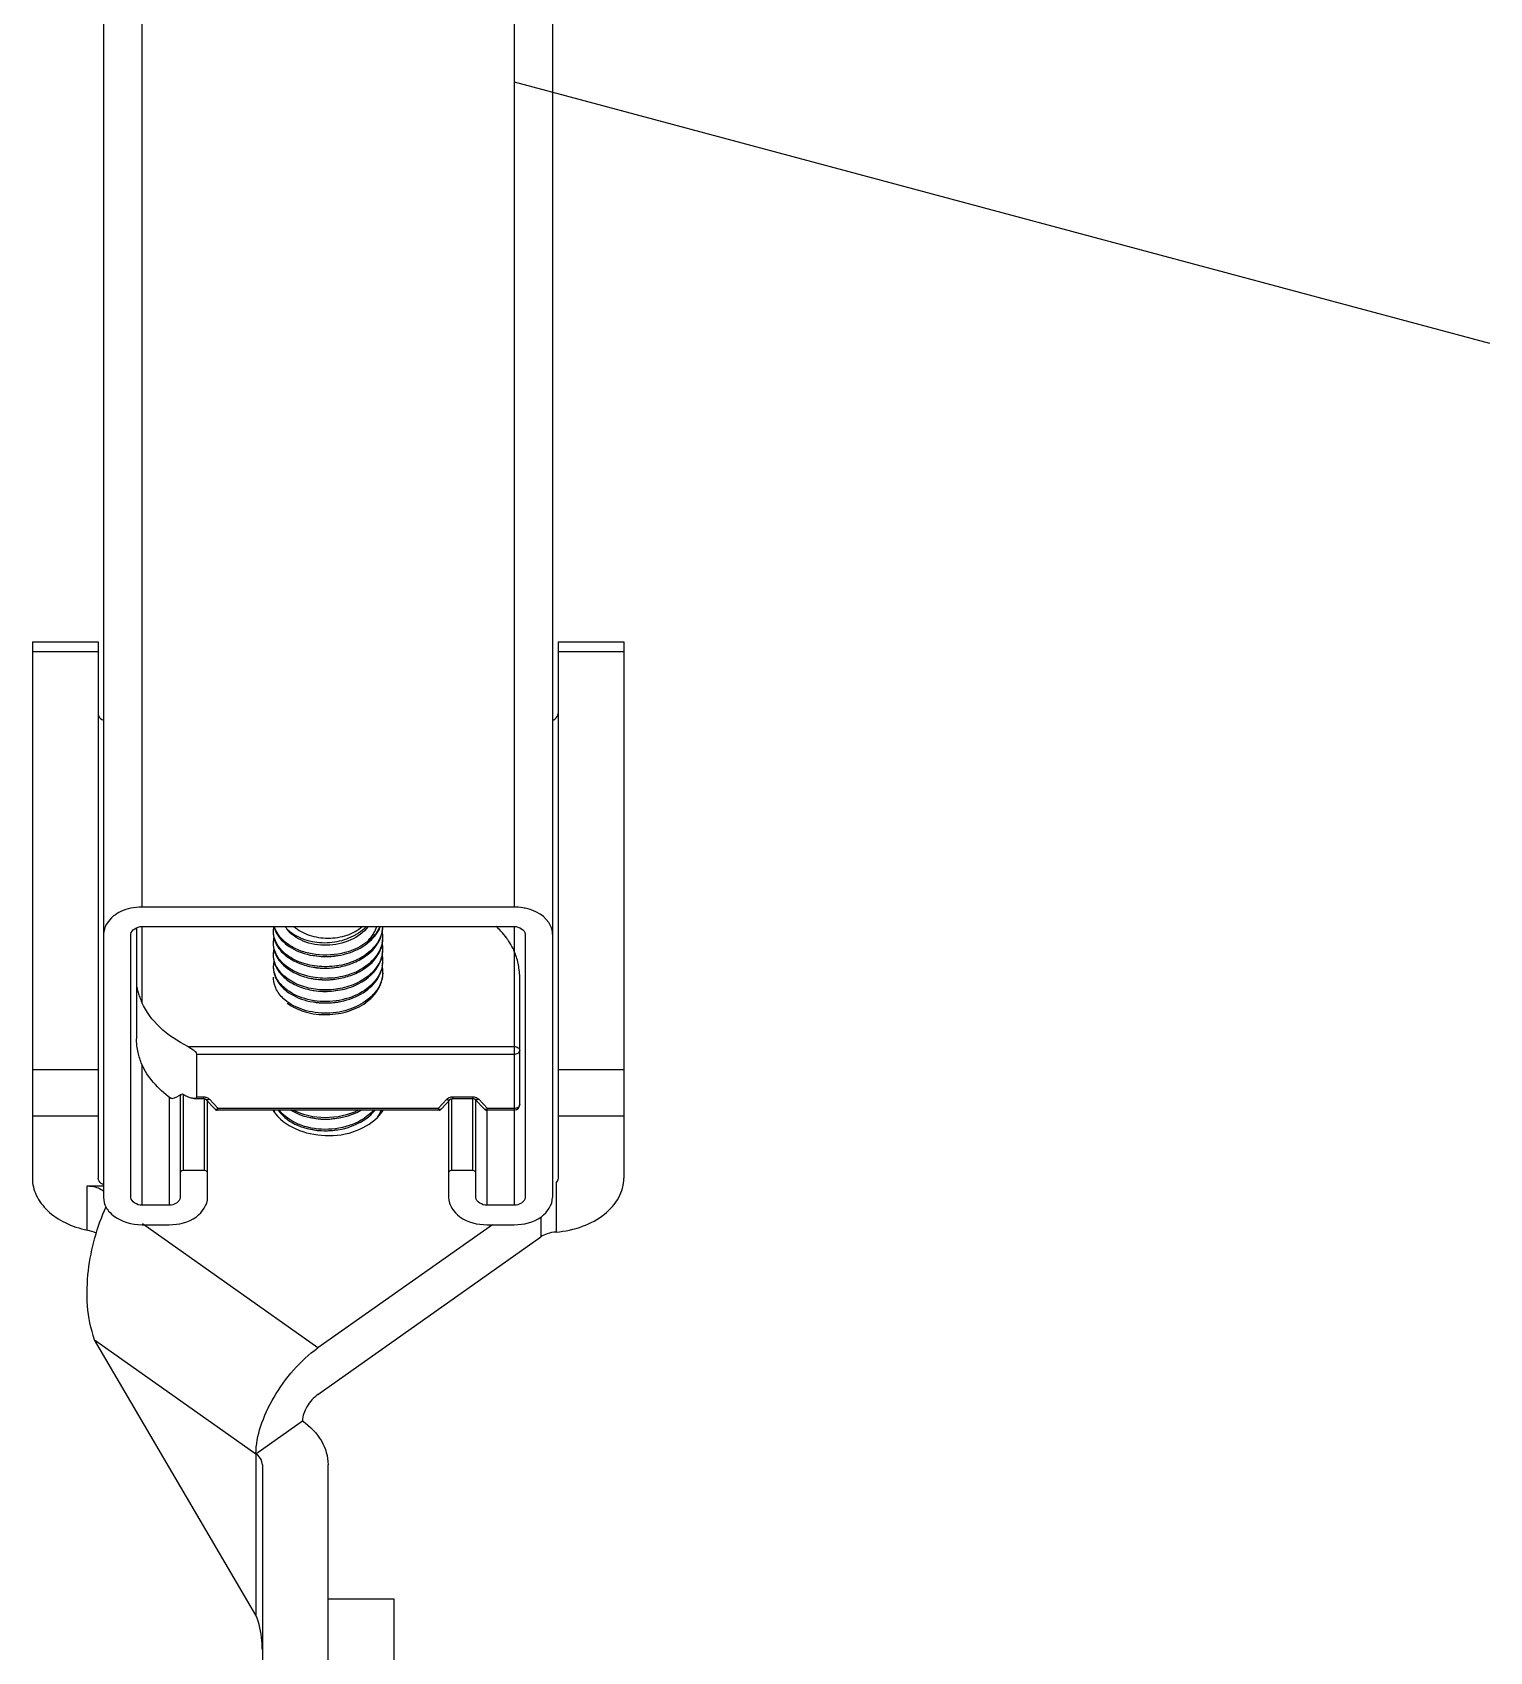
# Model space of a CAD drawing. Extents: x 27938 to 650306, y -92720 to 1524912.
# Drawn here: x 325167 to 326712, y 841098 to 842816 of the extents above; entities that cross this region are included whole.
import ezdxf

# ---------------------------------------------------------------- set-up
doc = ezdxf.new("R2010")
doc.units = 0
doc.header["$LTSCALE"] = 1000
doc.header["$MEASUREMENT"] = 0
doc.styles.get("Standard").update_dxf_attribs({"font": 'gbenor.shx', "bigfont": 'gbcbig.shx'})
doc.dimstyles.get("Standard").update_dxf_attribs({"dimtxt": 0.18, "dimasz": 0.18, "dimexe": 0.18, "dimexo": 0.0625, "dimgap": 0.09, "dimtad": 0, "dimtih": 1, "dimtoh": 1, "dimdec": 4, "dimzin": 0, "dimdsep": 46, "dimtxsty": 'Standard', "dimcen": 0.09, "dimadec": 0, "dimazin": 0, "dimtfac": 1, "dimtdec": 4, "dimtofl": 0, "dimtmove": 0, "dimatfit": 3, "dimfxl": 1, "dimtolj": 1, "dimtzin": 0, "dimarcsym": 0})

msp = doc.modelspace()

# ---------------------------------------------------------------- linework, layer by layer
at = {"linetype": 'Continuous'}
for p, q in [((325282.8, 844973.5), (325282.8, 841888)), ((325677.8, 844973.5), (325677.8, 841888)), ((325242.2, 844944.8), (325242.2, 841580)), ((325718.4, 844944.8), (325718.4, 841580)), ((325166.7, 842169.3), (325236.4, 842169.3)), ((325166.7, 842169.3), (325166.7, 841600.5)), ((325166.7, 842159.1), (325236.4, 842159.1)), ((325236.4, 842169.3), (325236.4, 841600.5)), ((325724.3, 842169.3), (325794, 842169.3)), ((325724.3, 842169.3), (325724.3, 841600.5)), ((325724.3, 842159.1), (325794, 842159.1)), ((325794, 842169.3), (325794, 841600.5)), ((325677.8, 841888), (325282.8, 841888)), ((325277, 841866.3), (325277, 841748.4)), ((325282.8, 841867.5), (325677.8, 841867.5)), ((325282.8, 841867.5), (325282.8, 841786.9)), ((325677.8, 841867.5), (325677.8, 841571.8)), ((325271.2, 841580), (325271.2, 841859.3)), ((325689.4, 841859.3), (325689.4, 841580)), ((325683.6, 841678.6), (325683.6, 841814.1)), ((325331.7, 841740.2), (325677.8, 841740.2)), ((325340.9, 841732), (325677.8, 841732)), ((325340.9, 841732), (325340.9, 841686.8)), ((325236.4, 841715.5), (325166.7, 841715.5)), ((325282.8, 841721.2), (325282.8, 841571.8)), ((325794, 841715.5), (325724.3, 841715.5)), ((325311.9, 841686.6), (325311.9, 841571.8)), ((325323.5, 841689.5), (325323.5, 841580)), ((325327, 841608.7), (325327, 841689.2)), ((325338, 841685.1), (325347.8, 841685.1)), ((325340.9, 841686.8), (325347.8, 841686.8)), ((325347.8, 841686.8), (325347.8, 841685.1)), ((325349.1, 841608.7), (325349.1, 841685.1)), ((325350.4, 841684.3), (325360.5, 841673.6)), ((325352.5, 841580), (325352.5, 841682)), ((325354.6, 841684.2), (325363.8, 841674.5)), ((325596.9, 841674.5), (325363.8, 841674.5)), ((325596.9, 841674.5), (325606.1, 841684.2)), ((325600.2, 841673.6), (325610.3, 841684.3)), ((325608.1, 841682), (325608.1, 841580)), ((325611.6, 841608.7), (325611.6, 841684.3)), ((325612.8, 841686.8), (325633.6, 841686.8)), ((325612.8, 841686.8), (325612.8, 841685.1)), ((325612.8, 841685.1), (325633.6, 841685.1)), ((325633.6, 841686.8), (325633.6, 841685.1)), ((325633.7, 841608.7), (325633.7, 841685.1)), ((325636.1, 841684.3), (325646.2, 841673.6)), ((325637.1, 841580), (325637.1, 841683.2)), ((325640.3, 841684.2), (325649.5, 841674.5)), ((325677.8, 841674.5), (325649.5, 841674.5)), ((325236.4, 841666.2), (325166.7, 841666.2)), ((325598.2, 841672.8), (325362.5, 841672.8)), ((325677.8, 841672.8), (325648.2, 841672.8)), ((325648.8, 841672.8), (325648.8, 841571.8)), ((325794, 841666.2), (325724.3, 841666.2)), ((325349.1, 841608.7), (325327, 841608.7)), ((325633.7, 841608.7), (325611.6, 841608.7)), ((325224.8, 841592.3), (325242.2, 841592.3)), ((325224.8, 841545.4), (325224.8, 841592.3)), ((325722.3, 841595.9), (325722.3, 841543.4)), ((325311.9, 841571.8), (325282.8, 841571.8)), ((325677.8, 841571.8), (325648.8, 841571.8)), ((325705.8, 841559.4), (325705.8, 841538.2)), ((325282.8, 841551.2), (325311.9, 841551.2)), ((325469.5, 841420.4), (325283.4, 841552)), ((325654.6, 841551.2), (325469.5, 841420.4)), ((325469.5, 841371.1), (325705.8, 841538.2)), ((325648.8, 841551.2), (325677.8, 841551.2)), ((325232.7, 841429.2), (325403.8, 841308.3)), ((325403.8, 841137.1), (325232.7, 841429.2)), ((325403.8, 841308.3), (325453.1, 841343.1)), ((325403.8, 841308.3), (325403.8, 841137.1)), ((325410.6, 841296.6), (325410.6, 840689.6)), ((325480.3, 841020.2), (325480.3, 841296.6)), ((325480.3, 841154.3), (325550, 841154.3)), ((325550, 841154.3), (325550, 840631.5))]:
    msp.add_line(p, q, dxfattribs=at)
for points in [[(325360.5, 841673.6), (325361, 841673.1), (325362, 841672.8), (325362.5, 841672.8)], [(325598.2, 841672.8), (325598.7, 841672.8), (325599.6, 841673.1), (325600.2, 841673.6)], [(325646.2, 841673.6), (325646.8, 841673.1), (325647.7, 841672.8), (325648.2, 841672.8)], [(325327, 841608.7), (325325.2, 841608.4), (325324, 841607.5), (325323.5, 841606.3)], [(325352.5, 841606.3), (325352.1, 841607.5), (325350.8, 841608.4), (325349.1, 841608.7)], [(325611.6, 841608.7), (325609.8, 841608.4), (325608.6, 841607.5), (325608.1, 841606.3)], [(325637.1, 841606.3), (325636.7, 841607.5), (325635.4, 841608.4), (325633.7, 841608.7)]]:
    msp.add_lwpolyline(points, dxfattribs=at)
for centre, radius, start, end in [((325677.8, 841831.1), 56.9, 80.8706, 90.0189), ((325678.2, 841833.4), 54.6, 78.0323, 80.8417), ((325448.8, 841862.8), 26.6, 169.9347, 179.9645), ((325448.5, 841862.9), 26.3, 180.0024, 183.3202), ((325505.5, 841869.2), 32.9, 347.1396, 348.9145), ((325506, 841869.1), 32.4, 348.9029, 357.1916), ((325506.2, 841867.5), 32.2, 349.8101, 359.9705), ((325592, 841797.6), 96.7, 42.2494, 46.358), ((325448.9, 841861.3), 26.7, 180.052, 191.6603), ((325448.9, 841850.5), 26.7, 168.2082, 179.9468), ((325448.5, 841850.5), 26.3, 180.0025, 183.319), ((325448.9, 841849), 26.7, 180.0522, 191.7103), ((325504.6, 841867.8), 33.8, 339.139, 349.3386), ((325504.8, 841855.5), 33.7, 339.3218, 350.2377), ((325505.4, 841869.2), 33, 346.6926, 347.1405), ((325505.8, 841856.8), 32.6, 348.6302, 349.8187), ((325505.9, 841867.5), 32.5, 349.4125, 349.8194), ((325505.9, 841856.8), 32.5, 349.8191, 350.9299), ((325505.9, 841855.2), 32.5, 350.3157, 352.5466), ((325506.2, 841844.4), 32.2, 0.0308, 9.7049), ((325505.9, 841856.6), 32.5, 8.7721, 9.1529), ((325506.3, 841856.7), 32.1, 0.0241, 8.7833), ((325506.2, 841856.7), 32.2, 350.9257, 355.6647), ((325506.4, 841855.2), 32, 352.5397, 359.9837), ((325506.5, 841856.7), 31.9, 356.5909, 357.2293), ((325506.4, 841856.7), 32, 355.6713, 356.5908), ((325506.5, 841856.7), 31.9, 357.2291, 359.9993), ((325448.9, 841838.2), 26.7, 168.2604, 179.9474), ((325448.5, 841838.2), 26.3, 180.0024, 183.3198), ((325448.9, 841836.7), 26.7, 180.0496, 191.3679), ((325449, 841825.9), 26.7, 167.9094, 179.9433), ((325477.8, 841902.3), 66.9, 280.123, 282.928), ((325506, 841844.4), 32.4, 348.9773, 357.229), ((325506.1, 841832.1), 32.3, 349.2692, 357.2332), ((325506.2, 841832), 32.2, 0.0332, 10.0184), ((325506.2, 841842.9), 32.2, 350.6115, 359.9707), ((325506.2, 841830.5), 32.2, 350.5969, 359.9706), ((325506.6, 841844.4), 31.8, 357.2509, 359.9984), ((325506.6, 841832.1), 31.8, 357.2538, 359.9983), ((325448.5, 841825.9), 26.3, 180.0025, 183.3152), ((325448.5, 841813.6), 26.3, 180.0025, 183.3152), ((325506.2, 841819.7), 32.2, 0.0332, 10.0043), ((325506.6, 841819.7), 31.8, 357.2538, 359.9983), ((325476.9, 841861.4), 62.9, 257.5731, 259.6973), ((325492.4, 841828.2), 48.6, 311.8202, 317.3511), ((325391.2, 841808.4), 135.3, 241.7354, 243.9434), ((325677.8, 841678.6), 5.81, 270.0008, 359.9997), ((325456.2, 841694.1), 40.5, 211.9656, 213.5353), ((325448.5, 841675.6), 26.3, 186.2145, 188.3209), ((325449.8, 841678.2), 27.5, 191.5191, 196.3654), ((325457, 841692.7), 35.7, 214.1434, 218.9006), ((325458.1, 841693.6), 37.1, 218.8725, 219.1531), ((325458.5, 841694), 37.7, 219.1564, 220.767), ((325502.8, 841683.4), 35.8, 334.3672, 341.5372), ((325504, 841682.9), 34.5, 341.5792, 342.7354), ((325506.8, 841672.1), 31.6, 0.9501, 1.1978), ((325267, 841581.7), 25.2, 207.6898, 214.3075)]:
    msp.add_arc(centre, radius, start, end, dxfattribs=at)
msp.add_ellipse((325404, 841843.6), major_axis=(118.4, 158.3), ratio=0.292406, start_param=3.562723, end_param=3.670193, dxfattribs=at)
for points, knots in [([(325236.4, 842093.4), (325236.4, 842092.6), (325237, 842089.5), (325239.9, 842087.2), (325242.1, 842086.3)], [0, 0, 0, 0, 0.22722, 1, 1, 1, 1]), ([(325718.5, 842086.3), (325719.3, 842086.6), (325722.1, 842088), (325724.3, 842091.1), (325724.3, 842093.4)], [0, 0, 0, 0, 0.2888, 1, 1, 1, 1]), ([(325260.5, 841883.3), (325257.8, 841882), (325248.9, 841876.9), (325242.2, 841866.6), (325242.2, 841859.3)], [0, 0, 0, 0, 0.286732, 1, 1, 1, 1]), ([(325718.4, 841859.3), (325718.4, 841862.4), (325715.1, 841876.5), (325700.1, 841884.5), (325689.5, 841886.8)], [0, 0, 0, 0, 0.221136, 1, 1, 1, 1]), ([(325521.3, 841850.7), (325513.5, 841844.8), (325494.2, 841836.9), (325468.6, 841836.5), (325449.5, 841841.8), (325437.4, 841848.3), (325428.2, 841856.8), (325424.4, 841863.9), (325423.4, 841867.5)], [0, 0, 0, 0, 0.262112, 0.537776, 0.66937, 0.790942, 0.900704, 1, 1, 1, 1]), ([(325434.5, 841867.4), (325442.5, 841857.7), (325459.6, 841850.9), (325479.3, 841850.1), (325493.3, 841851.7), (325503.5, 841855.3), (325509.4, 841858.8)], [0, 0, 0, 0, 0.471992, 0.606824, 0.74197, 1, 1, 1, 1]), ([(325522.9, 841867.5), (325518.2, 841861.2), (325504.1, 841851.1), (325479.1, 841846.1), (325454.5, 841849.9), (325440.7, 841859.2), (325436.5, 841865)], [0, 0, 0, 0, 0.241934, 0.512224, 0.776098, 1, 1, 1, 1]), ([(325444.1, 841867.4), (325448.8, 841863.3), (325460.5, 841857.1), (325480.3, 841854.1), (325500.1, 841857.1), (325511.9, 841863.3), (325516.5, 841867.4)], [0, 0, 0, 0, 0.238191, 0.5, 0.761809, 1, 1, 1, 1]), ([(325509.4, 841858.8), (325510.5, 841859.4), (325514.6, 841861.8), (325518.5, 841864.8), (325520.9, 841867.4)], [0, 0, 0, 0, 0.261206, 1, 1, 1, 1]), ([(325521.3, 841850.7), (325523, 841851.9), (325528.8, 841856.5), (325533.5, 841862.5), (325535.7, 841867.5)], [0, 0, 0, 0, 0.267033, 1, 1, 1, 1]), ([(325521.3, 841850.7), (325522.5, 841852), (325527, 841856.9), (325530.3, 841862.8), (325531.9, 841867.4)], [0, 0, 0, 0, 0.260314, 1, 1, 1, 1]), ([(325671.7, 841852.3), (325671.1, 841853.2), (325668.6, 841856.8), (325665.8, 841860.2), (325663.6, 841862.6)], [0, 0, 0, 0, 0.245927, 1, 1, 1, 1]), ([(325537.5, 841861.6), (325536.3, 841856.2), (325530.6, 841845.6), (325516.1, 841833.7), (325497.3, 841826.3), (325476.6, 841823.9), (325456.2, 841826.8), (325438.8, 841834.4), (325426.3, 841846.2), (325422.6, 841856.5), (325422.3, 841861.3)], [0, 0, 0, 0, 0.111968, 0.236912, 0.374448, 0.518156, 0.658848, 0.787879, 0.900583, 1, 1, 1, 1]), ([(325537.8, 841850.4), (325536.7, 841845), (325531.3, 841834.1), (325517, 841821.9), (325498.2, 841814.2), (325477.3, 841811.6), (325456.8, 841814.3), (325439.1, 841821.9), (325426.3, 841833.7), (325422.6, 841844.1), (325422.3, 841849)], [0, 0, 0, 0, 0.111438, 0.235731, 0.372938, 0.516745, 0.657844, 0.787365, 0.900423, 1, 1, 1, 1]), ([(325424.8, 841849.7), (325425.2, 841849), (325426.8, 841845.9), (325428.9, 841843), (325430.7, 841841.1)], [0, 0, 0, 0, 0.242292, 1, 1, 1, 1]), ([(325424.9, 841862), (325425.2, 841861.3), (325426.8, 841858.2), (325428.9, 841855.4), (325430.7, 841853.4)], [0, 0, 0, 0, 0.24232, 1, 1, 1, 1]), ([(325430.7, 841853.4), (325435.6, 841847.9), (325449.6, 841839.2), (325474.1, 841834.3), (325499.8, 841837.2), (325515.6, 841844.7), (325522.1, 841849.8)], [0, 0, 0, 0, 0.225132, 0.482573, 0.749584, 1, 1, 1, 1]), ([(325430.7, 841841.1), (325436.7, 841834.5), (325449.5, 841827.3), (325468.2, 841823.3), (325483.8, 841823), (325499.2, 841825.7), (325517.1, 841832.6), (325528.6, 841842.1), (325533.2, 841849.7)], [0, 0, 0, 0, 0.231819, 0.363306, 0.499507, 0.635491, 0.766568, 1, 1, 1, 1]), ([(325522.1, 841849.8), (325522.7, 841850.2), (325525, 841852.1), (325527.1, 841854.2), (325528.6, 841855.8)], [0, 0, 0, 0, 0.25532, 1, 1, 1, 1]), ([(325528.6, 841855.8), (325529, 841856.3), (325530.7, 841858.3), (325532.2, 841860.4), (325533.2, 841862)], [0, 0, 0, 0, 0.254857, 1, 1, 1, 1]), ([(325677.8, 841841.2), (325677.4, 841842.2), (325675.6, 841846), (325673.4, 841849.6), (325671.7, 841852.3)], [0, 0, 0, 0, 0.246381, 1, 1, 1, 1]), ([(325533.2, 841826.6), (325527.4, 841817), (325511.8, 841806), (325488.5, 841800.2), (325469.3, 841799.8), (325451.3, 841803.9), (325436.2, 841811.8), (325425.6, 841822.9), (325422.5, 841832.3), (325422.3, 841836.7)], [0, 0, 0, 0, 0.247397, 0.387799, 0.530345, 0.667239, 0.791958, 0.901708, 1, 1, 1, 1]), ([(325422.8, 841831.4), (325423.6, 841827.1), (325427.8, 841818.3), (325439.3, 841808.2), (325454.6, 841801.3), (325472.4, 841798.1), (325491, 841799.1), (325513.3, 841805.3), (325528.1, 841816.3), (325533.5, 841825.6)], [0, 0, 0, 0, 0.099803, 0.212169, 0.338787, 0.476105, 0.61766, 0.756186, 1, 1, 1, 1]), ([(325424.8, 841837.4), (325425.2, 841836.7), (325426.8, 841833.6), (325428.9, 841830.7), (325430.7, 841828.8)], [0, 0, 0, 0, 0.242309, 1, 1, 1, 1]), ([(325430.7, 841828.8), (325436.6, 841822.2), (325449.5, 841815), (325468.2, 841811), (325483.8, 841810.7), (325499.2, 841813.4), (325517.1, 841820.3), (325528.6, 841829.7), (325533.2, 841837.4)], [0, 0, 0, 0, 0.231805, 0.363293, 0.499495, 0.635484, 0.766566, 1, 1, 1, 1]), ([(325489.6, 841836.4), (325487.4, 841836), (325478.7, 841834.9), (325469.8, 841835.4), (325463.4, 841836.8)], [0, 0, 0, 0, 0.253006, 1, 1, 1, 1]), ([(325537.8, 841838.2), (325537.6, 841837.2), (325536.6, 841833.1), (325534.8, 841829.3), (325533.2, 841826.6)], [0, 0, 0, 0, 0.245205, 1, 1, 1, 1]), ([(325683.6, 841814.1), (325683.6, 841815.4), (325683.4, 841817.9), (325682.9, 841822.7), (325681.6, 841830.6), (325679.6, 841837.2), (325677.8, 841841.2)], [0, 0, 0, 0, 0.138161, 0.267841, 0.521134, 1, 1, 1, 1]), ([(325422.2, 841824.4), (325422.2, 841819.7), (325425.1, 841809.6), (325432.1, 841802.2), (325436.3, 841798.9)], [0, 0, 0, 0, 0.471695, 1, 1, 1, 1]), ([(325434.5, 841802), (325431, 841804.9), (325425.2, 841811.6), (325422.5, 841820.3), (325422.3, 841824.4)], [0, 0, 0, 0, 0.52477, 1, 1, 1, 1]), ([(325434.3, 841789.8), (325430.9, 841792.7), (325425.1, 841799.4), (325422.5, 841808), (325422.3, 841812.1)], [0, 0, 0, 0, 0.524463, 1, 1, 1, 1]), ([(325493.4, 841812.5), (325490.9, 841811.9), (325480.7, 841810.1), (325470.1, 841810.6), (325462.6, 841812.4)], [0, 0, 0, 0, 0.252464, 1, 1, 1, 1]), ([(325490.6, 841824.3), (325488.4, 841823.8), (325479.4, 841822.5), (325470.2, 841823), (325463.6, 841824.5)], [0, 0, 0, 0, 0.252727, 1, 1, 1, 1]), ([(325538.4, 841818.2), (325538.2, 841814.1), (325536.1, 841805.6), (325531.1, 841798.5), (325528.2, 841795.3)], [0, 0, 0, 0, 0.483641, 1, 1, 1, 1]), ([(325534.7, 841817), (325534.3, 841816.2), (325532.5, 841812.8), (325530.1, 841809.7), (325528.2, 841807.6)], [0, 0, 0, 0, 0.24363, 1, 1, 1, 1]), ([(325528.9, 841794.5), (325531.8, 841797.9), (325536.6, 841805.3), (325538.4, 841814), (325538.4, 841818.2)], [0, 0, 0, 0, 0.515614, 1, 1, 1, 1]), ([(325528.9, 841806.8), (325529.4, 841807.5), (325531.5, 841810), (325533.3, 841812.7), (325534.4, 841814.8)], [0, 0, 0, 0, 0.256096, 1, 1, 1, 1]), ([(325534.4, 841814.8), (325534.8, 841815.7), (325536.4, 841819), (325537.5, 841822.6), (325538, 841825.3)], [0, 0, 0, 0, 0.255239, 1, 1, 1, 1]), ([(325537.8, 841826.1), (325537.7, 841825.3), (325537, 841822.2), (325535.8, 841819.1), (325534.7, 841817)], [0, 0, 0, 0, 0.246649, 1, 1, 1, 1]), ([(325277, 841805.9), (325277, 841806.4), (325277.4, 841803.4), (325277.6, 841802.3), (325278.2, 841799.7), (325278.8, 841797.4), (325279.6, 841794.9), (325280.9, 841791.4), (325282, 841788.7), (325282.8, 841786.9)], [0, 0, 0, 0, 0.078745, 0.19228, 0.31189, 0.436571, 0.566746, 0.703259, 1, 1, 1, 1]), ([(325528.2, 841807.6), (325522.7, 841801.6), (325507.9, 841792.1), (325482.2, 841786.6), (325456.2, 841789.2), (325440.5, 841796.8), (325434.5, 841802)], [0, 0, 0, 0, 0.239543, 0.50309, 0.765417, 1, 1, 1, 1]), ([(325436.3, 841798.9), (325442.6, 841794.1), (325458.4, 841787.2), (325484.2, 841785.2), (325509.3, 841791.2), (325523.7, 841800.9), (325528.9, 841806.8)], [0, 0, 0, 0, 0.237667, 0.50065, 0.762696, 1, 1, 1, 1]), ([(325492.7, 841800.1), (325490.5, 841799.6), (325481.6, 841798), (325472.3, 841798.2), (325465.6, 841799.4)], [0, 0, 0, 0, 0.251553, 1, 1, 1, 1]), ([(325522.6, 841788.5), (325523.1, 841789), (325525.4, 841790.9), (325527.5, 841792.9), (325528.9, 841794.5)], [0, 0, 0, 0, 0.255282, 1, 1, 1, 1]), ([(325331.7, 841740.2), (325320.8, 841745.5), (325301.4, 841758.3), (325287.3, 841777.1), (325282.8, 841786.9)], [0, 0, 0, 0, 0.528487, 1, 1, 1, 1]), ([(325524.8, 841792), (325518.9, 841786.7), (325504.1, 841778.5), (325479.3, 841774.3), (325454.7, 841777.5), (325440, 841784.9), (325434.3, 841789.8)], [0, 0, 0, 0, 0.244054, 0.507922, 0.767735, 1, 1, 1, 1]), ([(325436.8, 841786.3), (325442.5, 841782), (325456.4, 841775.6), (325479.5, 841772.9), (325502.7, 841776.7), (325516.8, 841783.9), (325522.6, 841788.5)], [0, 0, 0, 0, 0.234486, 0.493055, 0.755143, 1, 1, 1, 1]), ([(325492.7, 841787.7), (325490.5, 841787.2), (325481.4, 841785.7), (325472, 841785.9), (325465.3, 841787.2)], [0, 0, 0, 0, 0.251672, 1, 1, 1, 1]), ([(325282.8, 841721.2), (325281, 841725.3), (325279.1, 841731.9), (325277.7, 841739.8), (325277.3, 841744.6), (325277, 841747.1), (325277, 841748.4)], [0, 0, 0, 0, 0.478872, 0.732167, 0.861849, 1, 1, 1, 1]), ([(325331.7, 841740.2), (325333.6, 841739.2), (325336.5, 841737.5), (325339.5, 841734.8), (325340.9, 841732.9), (325340.9, 841732)], [0, 0, 0, 0, 0.508644, 0.771516, 1, 1, 1, 1]), ([(325677.8, 841740.2), (325679.2, 841740.2), (325681.4, 841739.6), (325683.2, 841737.8), (325683.6, 841736.6), (325683.6, 841736.1)], [0, 0, 0, 0, 0.552527, 0.789194, 1, 1, 1, 1]), ([(325677.8, 841732), (325679.2, 841732), (325681.4, 841732.5), (325683.2, 841734.3), (325683.6, 841735.5), (325683.6, 841736.1)], [0, 0, 0, 0, 0.552515, 0.789179, 1, 1, 1, 1]), ([(325313.2, 841685.5), (325306.6, 841690.3), (325294.7, 841700.9), (325285.9, 841714.3), (325282.8, 841721.2)], [0, 0, 0, 0, 0.520159, 1, 1, 1, 1]), ([(325314.3, 841685), (325314.2, 841685), (325313.8, 841685.1), (325313.5, 841685.3), (325313.2, 841685.5)], [0, 0, 0, 0, 0.224258, 1, 1, 1, 1]), ([(325327.1, 841689.2), (325326.9, 841689.3), (325326.3, 841689.5), (325325.6, 841689.7), (325325.1, 841689.5)], [0, 0, 0, 0, 0.298771, 1, 1, 1, 1]), ([(325338, 841685.1), (325337.5, 841685.1), (325335.3, 841685.3), (325333.2, 841686), (325331.7, 841686.8)], [0, 0, 0, 0, 0.232638, 1, 1, 1, 1]), ([(325340.9, 841686.8), (325340.9, 841686.5), (325340.7, 841685.9), (325339.7, 841685.2), (325338.7, 841685.1), (325338, 841685.1)], [0, 0, 0, 0, 0.239055, 0.472377, 1, 1, 1, 1]), ([(325347.8, 841686.8), (325348.2, 841686.8), (325349.9, 841686.7), (325351.5, 841686.2), (325352.6, 841685.7)], [0, 0, 0, 0, 0.258297, 1, 1, 1, 1]), ([(325347.8, 841685.1), (325348.4, 841685.1), (325349.3, 841684.9), (325350.2, 841684.5), (325350.4, 841684.3)], [0, 0, 0, 0, 0.694252, 1, 1, 1, 1]), ([(325352.5, 841683.6), (325352.3, 841683.6), (325351.5, 841683.6), (325350.7, 841683.9), (325350.4, 841684.3)], [0, 0, 0, 0, 0.28225, 1, 1, 1, 1]), ([(325354.6, 841684.2), (325354.4, 841684.1), (325353.7, 841683.9), (325353, 841683.7), (325352.5, 841683.6)], [0, 0, 0, 0, 0.268193, 1, 1, 1, 1]), ([(325363.8, 841674.5), (325363.5, 841674.2), (325362.9, 841673.7), (325361.8, 841673.2), (325360.8, 841673.3), (325360.5, 841673.6)], [0, 0, 0, 0, 0.333929, 0.607776, 1, 1, 1, 1]), ([(325362.5, 841672.8), (325362.7, 841672.8), (325363.3, 841673.4), (325363.6, 841674), (325363.8, 841674.5)], [0, 0, 0, 0, 0.344146, 1, 1, 1, 1]), ([(325600.2, 841673.6), (325599.8, 841673.3), (325598.8, 841673.2), (325597.8, 841673.7), (325597.2, 841674.2), (325596.9, 841674.5)], [0, 0, 0, 0, 0.392224, 0.666072, 1, 1, 1, 1]), ([(325596.9, 841674.5), (325597.1, 841674), (325597.4, 841673.4), (325597.9, 841672.8), (325598.2, 841672.8)], [0, 0, 0, 0, 0.655854, 1, 1, 1, 1]), ([(325606.1, 841684.2), (325606.2, 841684.1), (325606.9, 841683.9), (325607.6, 841683.7), (325608.1, 841683.6)], [0, 0, 0, 0, 0.268193, 1, 1, 1, 1]), ([(325608.1, 841685.7), (325608.4, 841685.9), (325609.9, 841686.5), (325611.6, 841686.8), (325612.8, 841686.8)], [0, 0, 0, 0, 0.240525, 1, 1, 1, 1]), ([(325608.1, 841683.6), (325608.3, 841683.6), (325609.1, 841683.6), (325609.9, 841683.9), (325610.3, 841684.3)], [0, 0, 0, 0, 0.28225, 1, 1, 1, 1]), ([(325610.3, 841684.3), (325610.5, 841684.5), (325611.3, 841684.9), (325612.2, 841685.1), (325612.8, 841685.1)], [0, 0, 0, 0, 0.30582, 1, 1, 1, 1]), ([(325633.6, 841685.1), (325634.2, 841685.1), (325635.1, 841684.9), (325635.9, 841684.5), (325636.1, 841684.3)], [0, 0, 0, 0, 0.694252, 1, 1, 1, 1]), ([(325637.1, 841686.2), (325637.5, 841686.1), (325638.6, 841685.6), (325639.7, 841684.9), (325640.3, 841684.2)], [0, 0, 0, 0, 0.265871, 1, 1, 1, 1]), ([(325640.3, 841684.2), (325640, 841684.1), (325639, 841683.7), (325637.9, 841683.5), (325637.1, 841683.7)], [0, 0, 0, 0, 0.286288, 1, 1, 1, 1]), ([(325649.5, 841674.5), (325649.2, 841674.2), (325648.6, 841673.7), (325647.5, 841673.2), (325646.5, 841673.3), (325646.2, 841673.6)], [0, 0, 0, 0, 0.333929, 0.607776, 1, 1, 1, 1]), ([(325648.2, 841672.8), (325648.5, 841672.8), (325649, 841673.4), (325649.3, 841674), (325649.5, 841674.5)], [0, 0, 0, 0, 0.344146, 1, 1, 1, 1]), ([(325683.6, 841678.6), (325683.6, 841678), (325683.2, 841676.8), (325681.4, 841675), (325679.2, 841674.5), (325677.8, 841674.5)], [0, 0, 0, 0, 0.210821, 0.447485, 1, 1, 1, 1]), ([(325422.5, 841671.7), (325433.6, 841654.9), (325468.9, 841642.1), (325509.8, 841648.5), (325528.9, 841660.2), (325535.2, 841667.8)], [0, 0, 0, 0, 0.487782, 0.759802, 1, 1, 1, 1]), ([(325528.7, 841672.7), (325522.7, 841665.9), (325506, 841655.5), (325477.2, 841650.6), (325449.2, 841655.6), (325433.5, 841666.1), (325428.5, 841672.7)], [0, 0, 0, 0, 0.244143, 0.51353, 0.775518, 1, 1, 1, 1]), ([(325430, 841669.4), (325435.5, 841663), (325451.7, 841653.2), (325479.9, 841649.1), (325508.3, 841654.8), (325524.5, 841665.8), (325530.1, 841672.7)], [0, 0, 0, 0, 0.228358, 0.491922, 0.759562, 1, 1, 1, 1]), ([(325440.8, 841672.7), (325451.5, 841666.1), (325477.8, 841660.1), (325503.9, 841666.2), (325515.2, 841672.6)], [0, 0, 0, 0, 0.491142, 1, 1, 1, 1]), ([(325512.3, 841672.6), (325501.6, 841667.2), (325477.7, 841662.1), (325453.6, 841667.2), (325443.4, 841672.7)], [0, 0, 0, 0, 0.508141, 1, 1, 1, 1]), ([(325491.1, 841664.2), (325488.7, 841663.7), (325479, 841662.3), (325468.9, 841663), (325461.8, 841664.7)], [0, 0, 0, 0, 0.253335, 1, 1, 1, 1]), ([(325536.3, 841672.7), (325536, 841672), (325534.9, 841669.3), (325533.5, 841666.7), (325532.2, 841664.9)], [0, 0, 0, 0, 0.245608, 1, 1, 1, 1]), ([(325489.9, 841651.6), (325487.7, 841651.2), (325479, 841650.1), (325469.9, 841650.6), (325463.5, 841652)], [0, 0, 0, 0, 0.252903, 1, 1, 1, 1]), ([(325166.7, 841600.5), (325166.7, 841594.3), (325169.8, 841581.3), (325182.6, 841564.7), (325201.6, 841552.1), (325216.8, 841547.1), (325224.8, 841545.4)], [0, 0, 0, 0, 0.215862, 0.450689, 0.713102, 1, 1, 1, 1]), ([(325224.8, 841592.3), (325226.5, 841592.3), (325232.6, 841591.9), (325238.8, 841589.6), (325242.3, 841586.7)], [0, 0, 0, 0, 0.265386, 1, 1, 1, 1]), ([(325242.1, 841593.4), (325241.3, 841593.8), (325238.5, 841595.2), (325236.4, 841598.3), (325236.4, 841600.5)], [0, 0, 0, 0, 0.2888, 1, 1, 1, 1]), ([(325722.3, 841543.4), (325731.8, 841544.2), (325750, 841548.1), (325773.5, 841560.5), (325789.8, 841578.5), (325794, 841593.5), (325794, 841600.5)], [0, 0, 0, 0, 0.28821, 0.553531, 0.788229, 1, 1, 1, 1]), ([(325311.9, 841551.2), (325321.9, 841551.2), (325340.4, 841555), (325352.5, 841572.1), (325352.5, 841580)], [0, 0, 0, 0, 0.559767, 1, 1, 1, 1]), ([(325608.1, 841580), (325608.1, 841572.1), (325620.2, 841555), (325638.8, 841551.2), (325648.8, 841551.2)], [0, 0, 0, 0, 0.440233, 1, 1, 1, 1]), ([(325677.8, 841551.2), (325687.8, 841551.2), (325706.3, 841555), (325718.4, 841572.1), (325718.4, 841580)], [0, 0, 0, 0, 0.559767, 1, 1, 1, 1]), ([(325232.7, 841429.2), (325224.4, 841452.3), (325222.2, 841502.3), (325235.4, 841549), (325244.9, 841570.4)], [0, 0, 0, 0, 0.510211, 1, 1, 1, 1]), ([(325246.2, 841567.5), (325247.9, 841565), (325257.6, 841555.1), (325272.2, 841551.2), (325282.8, 841551.2)], [0, 0, 0, 0, 0.224309, 1, 1, 1, 1]), ([(325403.8, 841308.3), (325403.8, 841318), (325408.2, 841339.1), (325427.2, 841379.4), (325450.5, 841407), (325469.5, 841420.4)], [0, 0, 0, 0, 0.218267, 0.476674, 1, 1, 1, 1]), ([(325469.5, 841371.1), (325464.8, 841367.8), (325457.5, 841359.2), (325453.1, 841348.4), (325453.1, 841343.1)], [0, 0, 0, 0, 0.525314, 1, 1, 1, 1]), ([(325453.1, 841343.1), (325461.1, 841337.5), (325474.7, 841324), (325480.3, 841305.3), (325480.3, 841296.6)], [0, 0, 0, 0, 0.528923, 1, 1, 1, 1]), ([(325410.6, 841296.6), (325410.6, 841297.7), (325410, 841302.3), (325406.7, 841306.2), (325403.8, 841308.3)], [0, 0, 0, 0, 0.234763, 1, 1, 1, 1]), ([(325410.6, 841100.3), (325410.6, 841103.5), (325410.1, 841116), (325407.1, 841128.4), (325403.8, 841137.1)], [0, 0, 0, 0, 0.253333, 1, 1, 1, 1])]:
    msp.add_open_spline(points, degree=3, knots=knots, dxfattribs=at)
for points in [[(325271.2, 841886.8), (325267.5, 841886), (325263.9, 841884.9), (325260.5, 841883.3)], [(325282.8, 841888), (325278.9, 841888), (325275, 841887.6), (325271.2, 841886.8)], [(325271.2, 841859.3), (325271.2, 841864), (325278.1, 841867.5), (325282.8, 841867.5)], [(325423, 841867.5), (325423.4, 841865.6), (325424.1, 841863.8), (325424.9, 841862)], [(325533.2, 841862), (325534.3, 841863.8), (325535.2, 841865.6), (325536, 841867.4)], [(325677.8, 841867.5), (325682.5, 841867.5), (325689.4, 841864), (325689.4, 841859.3)], [(325422.8, 841855.9), (325423.2, 841853.8), (325423.9, 841851.7), (325424.8, 841849.7)], [(325533.2, 841849.7), (325534.4, 841851.6), (325535.4, 841853.7), (325536.2, 841855.8)], [(325422.8, 841843.6), (325423.2, 841841.5), (325423.9, 841839.4), (325424.8, 841837.4)], [(325533.2, 841837.4), (325534.4, 841839.3), (325535.4, 841841.4), (325536.3, 841843.6)], [(325533.5, 841825.6), (325534.6, 841827.4), (325535.5, 841829.3), (325536.3, 841831.3)], [(325536.3, 841831.3), (325537, 841833.3), (325537.6, 841835.5), (325538, 841837.6)], [(325314.9, 841685), (325314.7, 841685), (325314.5, 841685), (325314.3, 841685)], [(325352.6, 841685.7), (325353.3, 841685.3), (325354, 841684.8), (325354.6, 841684.2)], [(325606.1, 841684.2), (325606.6, 841684.8), (325607.3, 841685.3), (325608.1, 841685.7)], [(325633.6, 841686.8), (325634.8, 841686.8), (325636, 841686.6), (325637.1, 841686.2)], [(325637.1, 841683.7), (325636.7, 841683.9), (325636.4, 841684.1), (325636.1, 841684.3)], [(325535.2, 841667.8), (325536.5, 841669.3), (325537.7, 841671), (325538.8, 841672.6)], [(325724.3, 841600.5), (325724.3, 841598.9), (325723.4, 841597.1), (325722.3, 841595.9)], [(325242.2, 841580), (325242.2, 841576.6), (325243.1, 841573.1), (325244.7, 841570)], [(325282.8, 841571.8), (325278.1, 841571.8), (325271.2, 841575.3), (325271.2, 841580)], [(325323.5, 841580), (325323.5, 841575.3), (325316.6, 841571.8), (325311.9, 841571.8)], [(325648.8, 841571.8), (325644, 841571.8), (325637.1, 841575.3), (325637.1, 841580)], [(325689.4, 841580), (325689.4, 841575.3), (325682.5, 841571.8), (325677.8, 841571.8)], [(325234.6, 841542.3), (325231.5, 841543.7), (325228.2, 841544.7), (325224.8, 841545.4)], [(325712.6, 841541.6), (325710.2, 841540.8), (325707.9, 841539.7), (325705.8, 841538.2)], [(325722.3, 841543.4), (325719, 841543.2), (325715.8, 841542.6), (325712.6, 841541.6)]]:
    msp.add_open_spline(points, degree=3, dxfattribs=at)

# ---------------------------------------------------------------- leaders
msp.add_leader([(325677.8, 842763.4), (326712.3, 842486.3)], dimstyle='Standard', override={"dimgap": 20, "dimtad": 0})

doc.saveas('drawing.dxf')
